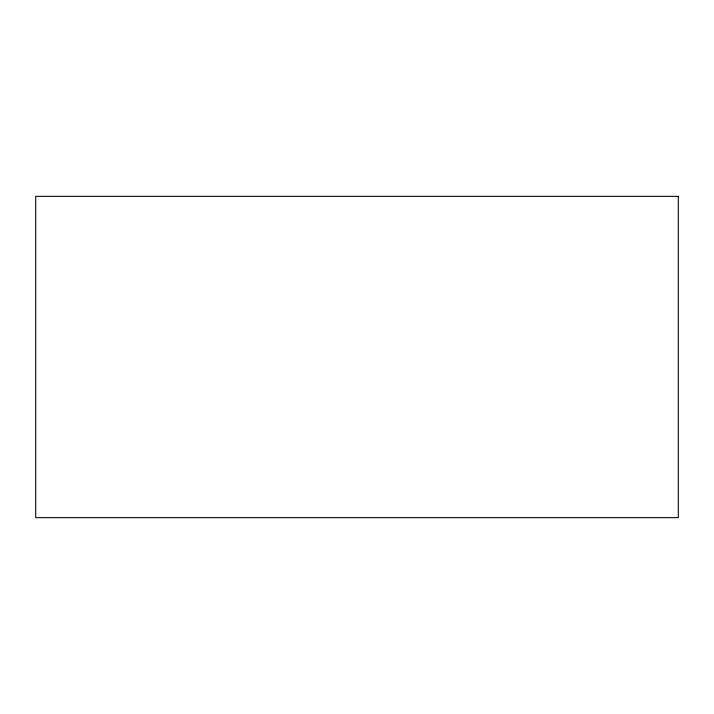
<?xml version="1.0" encoding="UTF-8"?>
<svg xmlns="http://www.w3.org/2000/svg" width="714" height="714" viewBox="0 0 714 714"><rect width="100%" height="100%" fill="white"/><g stroke="black" fill="none" stroke-linecap="round" stroke-linejoin="round"><path stroke-width="1.07" d="M678.3 196.35L35.7 196.35L35.7 517.65L678.3 517.65L678.3 196.35"/></g></svg>
